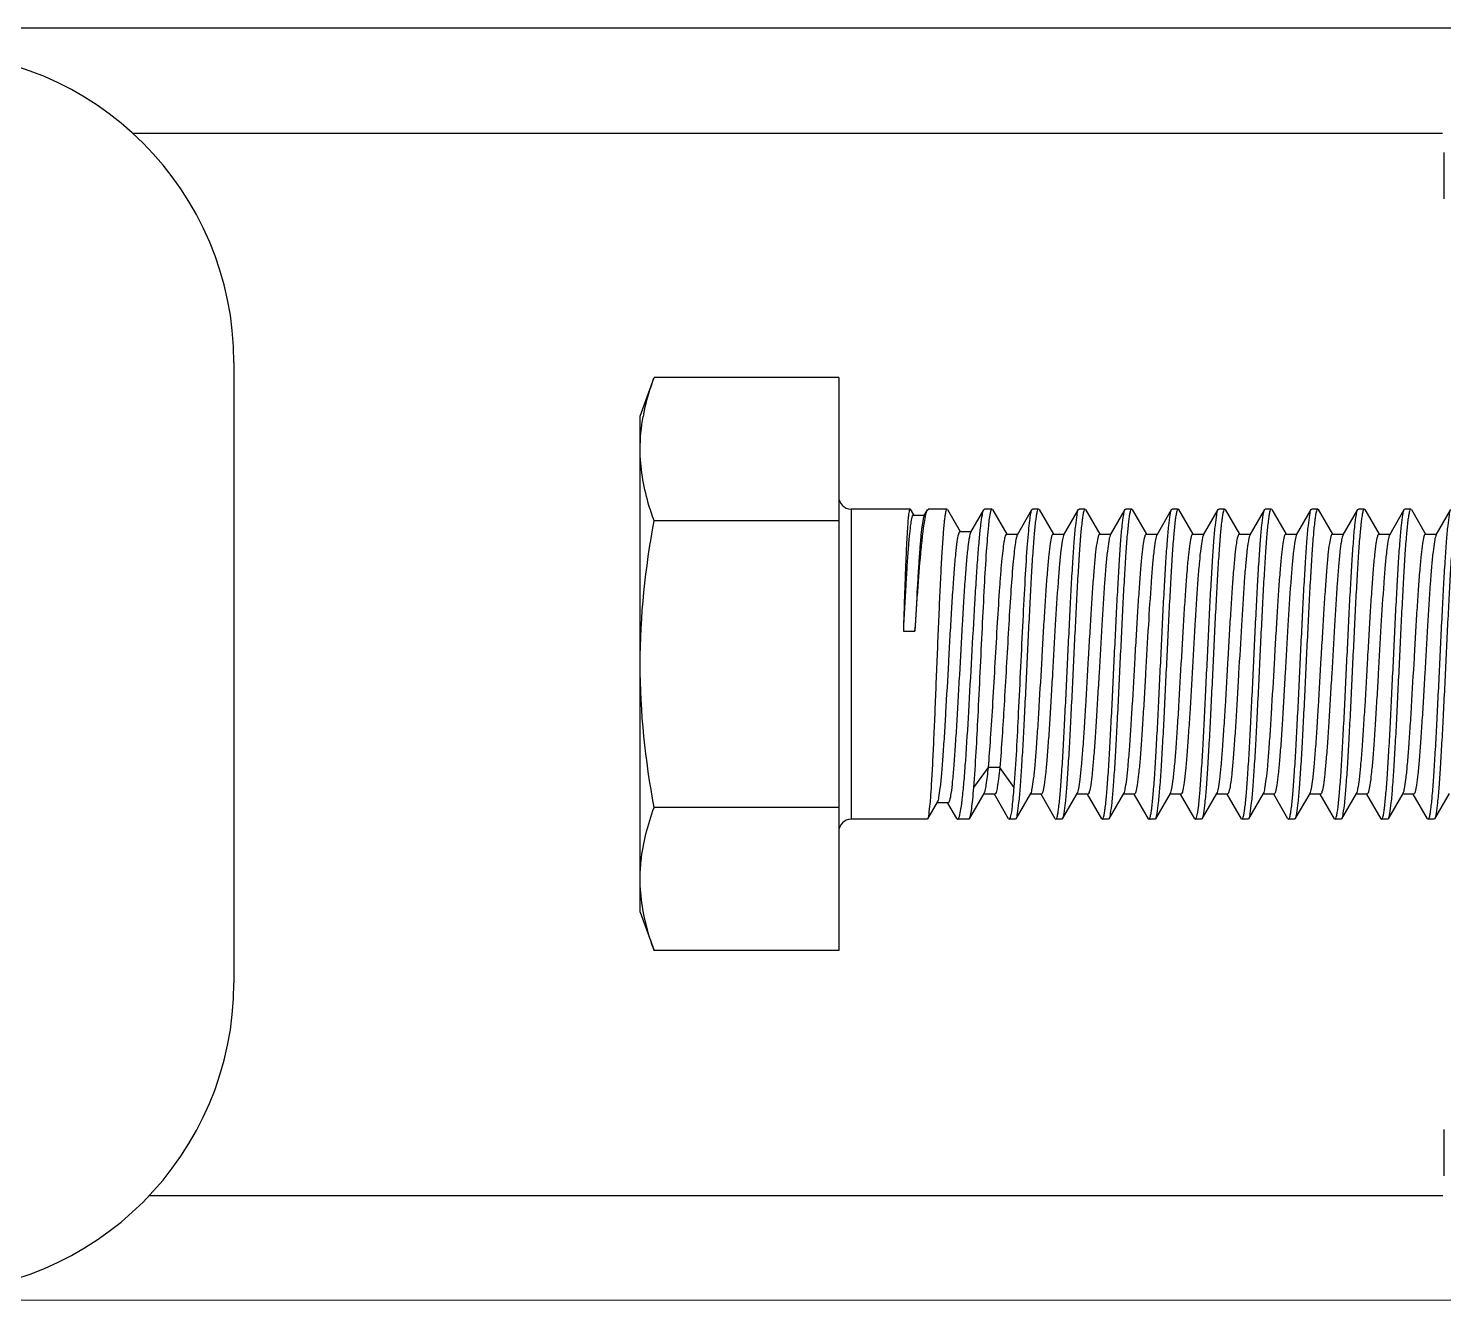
# Model space of a CAD drawing. Extents: x 27938 to 1042331, y -235042 to 1535213.
# Drawn here: x 730340.1 to 730713.2, y 744833.4 to 745168.9 of the extents above; entities that cross this region are included whole.
import ezdxf

# ---------------------------------------------------------------- set-up
doc = ezdxf.new("R2010")
doc.units = 0
doc.header["$LTSCALE"] = 1000
doc.header["$MEASUREMENT"] = 0

msp = doc.modelspace()

# ---------------------------------------------------------------- linework, layer by layer
for p, q in [((731015.78, 745168.88), (730022.25, 745168.87)), ((730712.92, 745141.15), (730367.74, 745141.15)), ((730713.22, 745136.17), (730713.22, 745123.9)), ((730394.33, 745080.8), (730394.33, 744917.25)), ((730501.42, 745066.66), (730505.1, 745076.78)), ((730553.75, 745076.78), (730505.1, 745076.78)), ((730553.75, 745076.78), (730553.75, 744925.7)), ((730501.42, 744935.82), (730501.42, 745066.66)), ((730557.03, 745042.13), (730557.03, 744960.35)), ((730572.52, 745042.13), (730557.03, 745042.13)), ((730572.52, 745042.13), (730557.03, 745042.13)), ((730572.52, 745042.13), (730572.51, 745042.12)), ((730572.6, 745042.06), (730572.52, 745042.13)), ((730572.6, 745042.06), (730573.45, 745040.59)), ((730573.39, 745040.55), (730576.37, 745040.55)), ((730576.29, 745040.41), (730577.14, 745041.88)), ((730577.14, 745041.88), (730577.42, 745042.13)), ((730582.26, 745042.13), (730577.42, 745042.13)), ((730582.26, 745042.13), (730577.42, 745042.13)), ((730582.26, 745042.13), (730582.24, 745042.12)), ((730582.39, 745042.01), (730582.26, 745042.13)), ((730582.39, 745042.01), (730585.78, 745036.18)), ((730588.56, 745036.02), (730592.01, 745041.95)), ((730592.01, 745041.95), (730592.21, 745042.13)), ((730594.13, 745042.13), (730592.21, 745042.13)), ((730594.13, 745042.13), (730592.21, 745042.13)), ((730594.29, 745041.99), (730594.13, 745042.13)), ((730594.29, 745041.99), (730598.07, 745035.5)), ((730600.85, 745035.34), (730604.7, 745041.99)), ((730604.7, 745041.99), (730604.86, 745042.13)), ((730606.4, 745042.13), (730604.86, 745042.13)), ((730606.4, 745042.13), (730604.86, 745042.13)), ((730606.4, 745042.13), (730606.38, 745042.12)), ((730606.56, 745041.99), (730606.4, 745042.13)), ((730606.56, 745041.99), (730610.33, 745035.5)), ((730613.11, 745035.34), (730616.97, 745041.99)), ((730616.97, 745041.99), (730617.13, 745042.13)), ((730618.67, 745042.13), (730617.13, 745042.13)), ((730618.67, 745042.13), (730617.13, 745042.13)), ((730618.67, 745042.13), (730618.64, 745042.12)), ((730618.83, 745041.99), (730618.67, 745042.13)), ((730618.83, 745041.99), (730622.6, 745035.5)), ((730625.38, 745035.34), (730629.23, 745041.99)), ((730629.23, 745041.99), (730629.4, 745042.13)), ((730630.93, 745042.13), (730629.4, 745042.13)), ((730630.93, 745042.13), (730629.4, 745042.13)), ((730630.93, 745042.13), (730630.91, 745042.12)), ((730631.09, 745041.99), (730630.93, 745042.13)), ((730631.09, 745041.99), (730634.87, 745035.5)), ((730637.65, 745035.34), (730641.5, 745041.99)), ((730641.5, 745041.99), (730641.66, 745042.13)), ((730643.2, 745042.13), (730641.66, 745042.13)), ((730643.2, 745042.13), (730641.66, 745042.13)), ((730643.2, 745042.13), (730643.18, 745042.12)), ((730643.36, 745041.99), (730643.2, 745042.13)), ((730643.36, 745041.99), (730647.13, 745035.5)), ((730649.91, 745035.34), (730653.77, 745041.99)), ((730653.77, 745041.99), (730653.93, 745042.13)), ((730655.46, 745042.13), (730653.93, 745042.13)), ((730655.46, 745042.13), (730653.93, 745042.13)), ((730655.46, 745042.13), (730655.44, 745042.12)), ((730655.63, 745041.99), (730655.46, 745042.13)), ((730655.63, 745041.99), (730659.4, 745035.5)), ((730662.18, 745035.34), (730666.03, 745041.99)), ((730666.03, 745041.99), (730666.19, 745042.13)), ((730667.73, 745042.13), (730666.19, 745042.13)), ((730667.73, 745042.13), (730666.19, 745042.13)), ((730667.73, 745042.13), (730667.71, 745042.12)), ((730667.89, 745041.99), (730667.73, 745042.13)), ((730667.89, 745041.99), (730671.67, 745035.5)), ((730674.44, 745035.34), (730678.3, 745041.99)), ((730678.3, 745041.99), (730678.46, 745042.13)), ((730680, 745042.13), (730678.46, 745042.13)), ((730680, 745042.13), (730678.46, 745042.13)), ((730680, 745042.13), (730679.97, 745042.12)), ((730680.16, 745041.99), (730680, 745042.13)), ((730680.16, 745041.99), (730683.93, 745035.5)), ((730686.71, 745035.34), (730690.57, 745041.99)), ((730690.57, 745041.99), (730690.73, 745042.13)), ((730692.26, 745042.13), (730690.73, 745042.13)), ((730692.26, 745042.13), (730690.73, 745042.13)), ((730692.26, 745042.13), (730692.24, 745042.12)), ((730692.42, 745041.99), (730692.26, 745042.13)), ((730692.42, 745041.99), (730696.2, 745035.5)), ((730698.98, 745035.34), (730702.83, 745041.99)), ((730702.83, 745041.99), (730702.99, 745042.13)), ((730704.53, 745042.13), (730702.99, 745042.13)), ((730704.53, 745042.13), (730702.99, 745042.13)), ((730704.53, 745042.13), (730704.51, 745042.12)), ((730704.69, 745041.99), (730704.53, 745042.13)), ((730704.69, 745041.99), (730708.46, 745035.5)), ((730711.24, 745035.34), (730715.1, 745041.99)), ((730553.75, 745039.01), (730505.1, 745039.01)), ((730585.69, 745036.18), (730588.66, 745036.18)), ((730597.97, 745035.5), (730600.94, 745035.5)), ((730610.24, 745035.5), (730613.21, 745035.5)), ((730613.11, 745035.34), (730613.04, 745035.18)), ((730622.5, 745035.5), (730625.48, 745035.5)), ((730625.38, 745035.34), (730625.3, 745035.17)), ((730634.77, 745035.5), (730637.74, 745035.5)), ((730637.65, 745035.34), (730637.56, 745035.16)), ((730647.04, 745035.5), (730650.01, 745035.5)), ((730659.3, 745035.5), (730662.27, 745035.5)), ((730662.18, 745035.34), (730662.09, 745035.14)), ((730671.57, 745035.5), (730674.54, 745035.5)), ((730674.44, 745035.34), (730674.35, 745035.14)), ((730683.84, 745035.5), (730686.81, 745035.5)), ((730686.71, 745035.34), (730686.61, 745035.13)), ((730696.1, 745035.5), (730699.07, 745035.5)), ((730698.98, 745035.34), (730698.88, 745035.12)), ((730708.37, 745035.5), (730711.34, 745035.5)), ((730711.24, 745035.34), (730711.14, 745035.11)), ((730570.79, 745009.94), (730573.86, 745009.94)), ((730593.11, 744973.97), (730589.27, 744968.69)), ((730596.18, 744973.97), (730593.11, 744973.97)), ((730600, 744968.69), (730596.18, 744973.97)), ((730592.03, 744967.12), (730588.17, 744960.48)), ((730594.9, 744966.95), (730591.93, 744966.95)), ((730598.55, 744960.49), (730594.81, 744966.95)), ((730604.3, 744967.14), (730600.43, 744960.49)), ((730607.17, 744966.97), (730604.2, 744966.97)), ((730610.84, 744960.49), (730607.08, 744966.97)), ((730616.56, 744967.14), (730612.69, 744960.49)), ((730619.44, 744966.97), (730616.47, 744966.97)), ((730623.1, 744960.49), (730619.34, 744966.97)), ((730628.83, 744967.14), (730624.96, 744960.49)), ((730631.7, 744966.97), (730628.73, 744966.97)), ((730635.37, 744960.49), (730631.61, 744966.97)), ((730641.1, 744967.14), (730637.23, 744960.49)), ((730643.97, 744966.97), (730641, 744966.97)), ((730647.63, 744960.49), (730643.87, 744966.97)), ((730644.08, 744967.02), (730643.97, 744966.97)), ((730653.36, 744967.14), (730649.49, 744960.49)), ((730656.24, 744966.97), (730653.27, 744966.97)), ((730659.9, 744960.49), (730656.14, 744966.97)), ((730665.63, 744967.14), (730661.76, 744960.49)), ((730668.5, 744966.97), (730665.53, 744966.97)), ((730672.17, 744960.49), (730668.41, 744966.97)), ((730677.89, 744967.14), (730674.02, 744960.49)), ((730680.77, 744966.97), (730677.8, 744966.97)), ((730684.43, 744960.49), (730680.67, 744966.97)), ((730690.16, 744967.14), (730686.29, 744960.49)), ((730693.04, 744966.97), (730690.07, 744966.97)), ((730696.7, 744960.49), (730692.94, 744966.97)), ((730702.43, 744967.14), (730698.56, 744960.49)), ((730705.3, 744966.97), (730702.33, 744966.97)), ((730708.97, 744960.49), (730705.21, 744966.97)), ((730714.69, 744967.14), (730710.82, 744960.49)), ((730553.75, 744963.47), (730505.1, 744963.47)), ((730579.72, 744964.82), (730577.17, 744960.44)), ((730582.6, 744964.66), (730579.63, 744964.66)), ((730584.9, 744960.55), (730582.54, 744964.62)), ((730577.07, 744960.35), (730557.03, 744960.35)), ((730577.07, 744960.35), (730557.03, 744960.35)), ((730577.17, 744960.44), (730577.07, 744960.35)), ((730584.9, 744960.55), (730585.13, 744960.35)), ((730588.01, 744960.35), (730585.13, 744960.35)), ((730588.01, 744960.35), (730585.13, 744960.35)), ((730588.17, 744960.48), (730588.01, 744960.35)), ((730598.55, 744960.49), (730598.72, 744960.35)), ((730600.27, 744960.35), (730598.72, 744960.35)), ((730600.27, 744960.35), (730598.72, 744960.35)), ((730600.43, 744960.49), (730600.27, 744960.35)), ((730610.84, 744960.49), (730611, 744960.35)), ((730612.53, 744960.35), (730611, 744960.35)), ((730612.53, 744960.35), (730611, 744960.35)), ((730611, 744960.35), (730611.02, 744960.35)), ((730612.69, 744960.49), (730612.53, 744960.35)), ((730623.1, 744960.49), (730623.26, 744960.35)), ((730624.8, 744960.35), (730623.26, 744960.35)), ((730624.8, 744960.35), (730623.26, 744960.35)), ((730623.26, 744960.35), (730623.29, 744960.35)), ((730624.96, 744960.49), (730624.8, 744960.35)), ((730635.37, 744960.49), (730635.53, 744960.35)), ((730637.07, 744960.35), (730635.53, 744960.35)), ((730637.07, 744960.35), (730635.53, 744960.35)), ((730635.53, 744960.35), (730635.55, 744960.35)), ((730637.12, 744960.37), (730637.07, 744960.35)), ((730637.17, 744960.41), (730637.12, 744960.37)), ((730637.23, 744960.49), (730637.17, 744960.41)), ((730647.63, 744960.49), (730647.8, 744960.35)), ((730647.8, 744960.35), (730647.85, 744960.37)), ((730649.33, 744960.35), (730647.8, 744960.35)), ((730647.85, 744960.37), (730647.9, 744960.41)), ((730649.33, 744960.35), (730647.9, 744960.35)), ((730649.49, 744960.49), (730649.33, 744960.35)), ((730659.9, 744960.49), (730660.06, 744960.35)), ((730661.6, 744960.35), (730660.06, 744960.35)), ((730661.6, 744960.35), (730660.06, 744960.35)), ((730660.06, 744960.35), (730660.08, 744960.35)), ((730661.76, 744960.49), (730661.6, 744960.35)), ((730672.17, 744960.49), (730672.33, 744960.35)), ((730673.86, 744960.35), (730672.33, 744960.35)), ((730673.86, 744960.35), (730672.33, 744960.35)), ((730672.33, 744960.35), (730672.35, 744960.35)), ((730674.02, 744960.49), (730673.86, 744960.35)), ((730684.43, 744960.49), (730684.59, 744960.35)), ((730686.13, 744960.35), (730684.59, 744960.35)), ((730686.13, 744960.35), (730684.59, 744960.35)), ((730684.59, 744960.35), (730684.62, 744960.35)), ((730686.29, 744960.49), (730686.13, 744960.35)), ((730696.7, 744960.49), (730696.86, 744960.35)), ((730698.4, 744960.35), (730696.86, 744960.35)), ((730698.4, 744960.35), (730696.86, 744960.35)), ((730696.86, 744960.35), (730696.88, 744960.35)), ((730698.56, 744960.49), (730698.4, 744960.35)), ((730708.97, 744960.49), (730709.13, 744960.35)), ((730710.66, 744960.35), (730709.13, 744960.35)), ((730710.66, 744960.35), (730709.13, 744960.35)), ((730709.13, 744960.35), (730709.15, 744960.35)), ((730710.82, 744960.49), (730710.66, 744960.35)), ((730501.42, 744935.82), (730505.1, 744925.7)), ((730553.75, 744925.7), (730505.1, 744925.7)), ((730713.22, 744878.57), (730713.22, 744866.31)), ((730712.96, 744861.05), (730371.96, 744861.05)), ((731015.27, 744833.61), (730022.25, 744833.41))]:
    msp.add_line(p, q)
for centre, radius, start, end in [((730312.56, 745080.8), 81.78, 0, 90), ((730554.21, 745056.87), 52.86, 168.6931, 169.4725), ((730557.03, 745045.4), 3.27, 180, 270), ((730557.03, 744957.08), 3.27, 90, 180), ((730312.56, 744917.25), 81.78, 270, 0)]:
    msp.add_arc(centre, radius, start, end)
for points, knots in [([(730502.37, 745067.24), (730502.86, 745069.66), (730503.73, 745072.86), (730504.82, 745075.99), (730505.1, 745076.78)], [0, 0, 0, 0, 0.746895, 1, 1, 1, 1]), ([(730505.1, 745039.01), (730504.54, 745040.55), (730502.51, 745046.65), (730501.42, 745053.11), (730501.42, 745057.89)], [0, 0, 0, 0, 0.255696, 1, 1, 1, 1]), ([(730572.51, 745042.12), (730572.44, 745042.11), (730572.36, 745041.84), (730572.26, 745041.41), (730572.16, 745040.64), (730572, 745039.1), (730571.82, 745036.5), (730571.61, 745032.67), (730571.4, 745027.94), (730571.19, 745022.46), (730570.99, 745016.37), (730570.86, 745012.13), (730570.79, 745009.94)], [0, 0, 0, 0, 0.006463, 0.021259, 0.044741, 0.076818, 0.165921, 0.286162, 0.434178, 0.605806, 0.79621, 1, 1, 1, 1]), ([(730573.39, 745040.55), (730573.31, 745040.55), (730573.16, 745040.33), (730572.94, 745039.62), (730572.65, 745037.98), (730572.36, 745035.31), (730572.04, 745031.65), (730571.73, 745027.15), (730571.29, 745019.82), (730570.99, 745014), (730570.79, 745009.94)], [0, 0, 0, 0, 0.007029, 0.021662, 0.076602, 0.165188, 0.285057, 0.432865, 0.604499, 1, 1, 1, 1]), ([(730573.86, 745009.94), (730574.12, 745013.89), (730574.62, 745021.12), (730575.3, 745029.65), (730575.88, 745035.24), (730576.26, 745038.27), (730576.65, 745040.39), (730576.93, 745041.52), (730577.14, 745041.88)], [0, 0, 0, 0, 0.369025, 0.676578, 0.797829, 0.893394, 0.961137, 1, 1, 1, 1]), ([(730576.29, 745040.41), (730576.11, 745040.1), (730575.91, 745039.08), (730575.61, 745037.14), (730575.33, 745034.28), (730575.03, 745030.63), (730574.74, 745026.24), (730574.33, 745019.27), (730574.05, 745013.76), (730573.86, 745009.94)], [0, 0, 0, 0, 0.03477, 0.099862, 0.194036, 0.315014, 0.459836, 0.624963, 1, 1, 1, 1]), ([(730582.24, 745042.12), (730582.15, 745042.1), (730582.02, 745041.76), (730581.87, 745041.19), (730581.72, 745040.19), (730581.48, 745038.22), (730581.2, 745034.89), (730580.89, 745030.03), (730580.57, 745024.11), (730580.26, 745017.35), (730579.95, 745010.01), (730579.63, 745002.34), (730579.32, 744994.64), (730579.02, 744987.17), (730578.71, 744980.22), (730578.42, 744974.03), (730578.11, 744968.86), (730577.86, 744964.83), (730577.51, 744962.2), (730577.39, 744960.81), (730577.17, 744960.44)], [0, 0, 0, 0, 0.003479, 0.011119, 0.023138, 0.039478, 0.084569, 0.144819, 0.218054, 0.30161, 0.392438, 0.487225, 0.582511, 0.674818, 0.760772, 0.837237, 0.901428, 0.951015, 0.984221, 1, 1, 1, 1]), ([(730585.56, 744961.04), (730585.76, 744961.68), (730586.06, 744963.41), (730586.46, 744966.58), (730586.85, 744970.86), (730587.42, 744978.35), (730588.08, 744989.21), (730588.84, 745003.04), (730589.49, 745014.74), (730590.02, 745023.53), (730590.41, 745029.19), (730590.8, 745033.95), (730591.15, 745037.68), (730591.54, 745040.22), (730591.78, 745041.56), (730592.01, 745041.95)], [0, 0, 0, 0, 0.024854, 0.064557, 0.117968, 0.183425, 0.34188, 0.519926, 0.695025, 0.774452, 0.845022, 0.904492, 0.95099, 0.983092, 1, 1, 1, 1]), ([(730593.79, 745041.49), (730593.46, 745040.27), (730593.12, 745036.75), (730592.56, 745030.18), (730592.05, 745021.19), (730591.51, 745010.56), (730590.97, 744999.14), (730590.28, 744985.1), (730589.76, 744974.96), (730589.27, 744968.69)], [0, 0, 0, 0, 0.051689, 0.144713, 0.271544, 0.421712, 0.582779, 0.741399, 1, 1, 1, 1]), ([(730594.13, 745042.13), (730594.05, 745042.13), (730593.89, 745041.86), (730593.83, 745041.65), (730593.79, 745041.49)], [0, 0, 0, 0, 0.316243, 1, 1, 1, 1]), ([(730600, 744968.69), (730600.52, 744975.27), (730601.05, 744985.89), (730601.77, 745000.55), (730602.32, 745012.35), (730602.89, 745023.14), (730603.37, 745031.06), (730603.79, 745036.16), (730604.06, 745038.88), (730604.35, 745040.72), (730604.53, 745041.69), (730604.7, 745041.99)], [0, 0, 0, 0, 0.269192, 0.433946, 0.599559, 0.751167, 0.875181, 0.923254, 0.96054, 0.986252, 1, 1, 1, 1]), ([(730606.38, 745042.12), (730606.28, 745042.1), (730606.13, 745041.77), (730605.97, 745041.2), (730605.79, 745040.21), (730605.52, 745038.25), (730605.21, 745034.96), (730604.85, 745030.14), (730604.49, 745024.28), (730604.13, 745017.58), (730603.77, 745010.29), (730603.28, 745000.16), (730602.81, 744990.14), (730602.31, 744980.6), (730601.95, 744974.4), (730601.58, 744969.17), (730601.25, 744965.08), (730600.86, 744962.35), (730600.67, 744960.9), (730600.43, 744960.49)], [0, 0, 0, 0, 0.003606, 0.011247, 0.023194, 0.039404, 0.084092, 0.143784, 0.216355, 0.299204, 0.389343, 0.483517, 0.670349, 0.756272, 0.83299, 0.897744, 0.948219, 0.982646, 1, 1, 1, 1]), ([(730611.02, 744960.35), (730611.11, 744960.38), (730611.27, 744960.71), (730611.43, 744961.28), (730611.6, 744962.26), (730611.87, 744964.22), (730612.18, 744967.51), (730612.54, 744972.33), (730612.9, 744978.2), (730613.27, 744984.9), (730613.63, 744992.19), (730614.12, 745002.31), (730614.59, 745012.33), (730615.09, 745021.86), (730615.45, 745028.07), (730615.82, 745033.3), (730616.14, 745037.39), (730616.53, 745040.13), (730616.73, 745041.58), (730616.97, 745041.99)], [0, 0, 0, 0, 0.00361, 0.011255, 0.023205, 0.039416, 0.084097, 0.143781, 0.216343, 0.299178, 0.3893, 0.483456, 0.670274, 0.756195, 0.832914, 0.897676, 0.948169, 0.98262, 1, 1, 1, 1]), ([(730618.64, 745042.12), (730618.55, 745042.1), (730618.4, 745041.77), (730618.24, 745041.2), (730618.06, 745040.21), (730617.79, 745038.25), (730617.48, 745034.96), (730617.12, 745030.15), (730616.76, 745024.28), (730616.4, 745017.58), (730616.03, 745010.29), (730615.55, 745000.16), (730615.07, 744990.14), (730614.57, 744980.61), (730614.21, 744974.4), (730613.85, 744969.17), (730613.52, 744965.08), (730613.13, 744962.35), (730612.93, 744960.9), (730612.69, 744960.49)], [0, 0, 0, 0, 0.003604, 0.011244, 0.023189, 0.039398, 0.084081, 0.143773, 0.216344, 0.29919, 0.389328, 0.483502, 0.67034, 0.756263, 0.832984, 0.89774, 0.948217, 0.982646, 1, 1, 1, 1]), ([(730623.29, 744960.35), (730623.38, 744960.38), (730623.53, 744960.71), (730623.69, 744961.28), (730623.87, 744962.26), (730624.14, 744964.22), (730624.45, 744967.51), (730624.81, 744972.33), (730625.17, 744978.2), (730625.53, 744984.9), (730625.9, 744992.19), (730626.38, 745002.32), (730626.86, 745012.33), (730627.36, 745021.86), (730627.71, 745028.07), (730628.08, 745033.3), (730628.41, 745037.39), (730628.8, 745040.13), (730629, 745041.58), (730629.23, 745041.99)], [0, 0, 0, 0, 0.003611, 0.011257, 0.023206, 0.039418, 0.084102, 0.143788, 0.216352, 0.299187, 0.389308, 0.483466, 0.670283, 0.7562, 0.832918, 0.897681, 0.948172, 0.982621, 1, 1, 1, 1]), ([(730630.91, 745042.12), (730630.81, 745042.1), (730630.66, 745041.77), (730630.5, 745041.2), (730630.32, 745040.21), (730630.06, 745038.25), (730629.74, 745034.96), (730629.39, 745030.15), (730629.03, 745024.28), (730628.66, 745017.58), (730628.3, 745010.29), (730627.81, 745000.16), (730627.34, 744990.14), (730626.84, 744980.61), (730626.48, 744974.4), (730626.11, 744969.17), (730625.79, 744965.08), (730625.4, 744962.35), (730625.2, 744960.9), (730624.96, 744960.49)], [0, 0, 0, 0, 0.003606, 0.011247, 0.023192, 0.039401, 0.084085, 0.143776, 0.216348, 0.299195, 0.38933, 0.483503, 0.670342, 0.756264, 0.832982, 0.897739, 0.948217, 0.982647, 1, 1, 1, 1]), ([(730635.55, 744960.35), (730635.65, 744960.38), (730635.8, 744960.71), (730635.96, 744961.28), (730636.14, 744962.26), (730636.4, 744964.22), (730636.72, 744967.51), (730637.07, 744972.33), (730637.43, 744978.2), (730637.8, 744984.9), (730638.16, 744992.19), (730638.65, 745002.32), (730639.12, 745012.33), (730639.62, 745021.86), (730639.98, 745028.07), (730640.35, 745033.3), (730640.67, 745037.39), (730641.06, 745040.13), (730641.26, 745041.58), (730641.5, 745041.99)], [0, 0, 0, 0, 0.00361, 0.011255, 0.023204, 0.039415, 0.0841, 0.143787, 0.21635, 0.299184, 0.389308, 0.483468, 0.670284, 0.7562, 0.83292, 0.897683, 0.948173, 0.982621, 1, 1, 1, 1]), ([(730643.18, 745042.12), (730643.08, 745042.1), (730642.93, 745041.77), (730642.77, 745041.2), (730642.59, 745040.22), (730642.32, 745038.26), (730642.01, 745034.97), (730641.65, 745030.15), (730641.29, 745024.28), (730640.93, 745017.58), (730640.57, 745010.29), (730640.08, 745000.16), (730639.61, 744990.14), (730639.11, 744980.61), (730638.75, 744974.4), (730638.38, 744969.18), (730638.05, 744965.08), (730637.66, 744962.35), (730637.46, 744960.9), (730637.23, 744960.49)], [0, 0, 0, 0, 0.003598, 0.011231, 0.023168, 0.039371, 0.084041, 0.143721, 0.216288, 0.299135, 0.389272, 0.483446, 0.670301, 0.756235, 0.832961, 0.897725, 0.94821, 0.982644, 1, 1, 1, 1]), ([(730647.9, 744960.41), (730648, 744960.52), (730648.13, 744960.91), (730648.41, 744962.12), (730648.7, 744964.51), (730649.05, 744968.29), (730649.4, 744973.25), (730649.76, 744979.18), (730650.11, 744985.89), (730650.47, 744993.14), (730650.95, 745003.13), (730651.42, 745012.98), (730651.91, 745022.34), (730652.27, 745028.4), (730652.63, 745033.5), (730652.95, 745037.5), (730653.33, 745040.17), (730653.53, 745041.58), (730653.77, 745041.99)], [0, 0, 0, 0, 0.005244, 0.014609, 0.045815, 0.092875, 0.154195, 0.22765, 0.310678, 0.400368, 0.493572, 0.677434, 0.761652, 0.836715, 0.899999, 0.949307, 0.982964, 1, 1, 1, 1]), ([(730655.44, 745042.12), (730655.35, 745042.1), (730655.19, 745041.77), (730655.04, 745041.2), (730654.86, 745040.21), (730654.59, 745038.25), (730654.28, 745034.96), (730653.92, 745030.14), (730653.56, 745024.28), (730653.2, 745017.58), (730652.83, 745010.28), (730652.35, 745000.15), (730651.87, 744990.14), (730651.37, 744980.6), (730651.01, 744974.4), (730650.64, 744969.17), (730650.32, 744965.08), (730649.93, 744962.35), (730649.73, 744960.9), (730649.49, 744960.49)], [0, 0, 0, 0, 0.003608, 0.011251, 0.0232, 0.039412, 0.0841, 0.143792, 0.216367, 0.299219, 0.389359, 0.483531, 0.670361, 0.756279, 0.832994, 0.897747, 0.94822, 0.982647, 1, 1, 1, 1]), ([(730660.08, 744960.35), (730660.18, 744960.38), (730660.33, 744960.71), (730660.49, 744961.28), (730660.67, 744962.26), (730660.94, 744964.22), (730661.25, 744967.51), (730661.61, 744972.33), (730661.97, 744978.2), (730662.33, 744984.9), (730662.69, 744992.19), (730663.18, 745002.31), (730663.65, 745012.33), (730664.15, 745021.86), (730664.51, 745028.07), (730664.88, 745033.3), (730665.21, 745037.39), (730665.6, 745040.13), (730665.8, 745041.58), (730666.03, 745041.99)], [0, 0, 0, 0, 0.00361, 0.011255, 0.023204, 0.039414, 0.084096, 0.14378, 0.216342, 0.299175, 0.389295, 0.483453, 0.670272, 0.756195, 0.832918, 0.89768, 0.94817, 0.98262, 1, 1, 1, 1]), ([(730667.71, 745042.12), (730667.61, 745042.1), (730667.46, 745041.77), (730667.3, 745041.2), (730667.12, 745040.21), (730666.86, 745038.25), (730666.54, 745034.96), (730666.19, 745030.15), (730665.83, 745024.28), (730665.46, 745017.58), (730665.1, 745010.29), (730664.61, 745000.16), (730664.14, 744990.14), (730663.64, 744980.61), (730663.28, 744974.4), (730662.91, 744969.17), (730662.59, 744965.08), (730662.2, 744962.35), (730662, 744960.9), (730661.76, 744960.49)], [0, 0, 0, 0, 0.003605, 0.011245, 0.02319, 0.039398, 0.084078, 0.143767, 0.216337, 0.299182, 0.389315, 0.483487, 0.670329, 0.756258, 0.83298, 0.897737, 0.948214, 0.982645, 1, 1, 1, 1]), ([(730672.35, 744960.35), (730672.45, 744960.38), (730672.6, 744960.71), (730672.76, 744961.28), (730672.94, 744962.26), (730673.2, 744964.22), (730673.52, 744967.51), (730673.87, 744972.33), (730674.23, 744978.2), (730674.6, 744984.9), (730674.96, 744992.19), (730675.45, 745002.32), (730675.92, 745012.33), (730676.42, 745021.87), (730676.78, 745028.07), (730677.15, 745033.3), (730677.47, 745037.39), (730677.86, 745040.13), (730678.06, 745041.58), (730678.3, 745041.99)], [0, 0, 0, 0, 0.003613, 0.011261, 0.023214, 0.039428, 0.084117, 0.143805, 0.21637, 0.299211, 0.389338, 0.483496, 0.670304, 0.756216, 0.832931, 0.89769, 0.948176, 0.982622, 1, 1, 1, 1]), ([(730679.97, 745042.12), (730679.88, 745042.1), (730679.73, 745041.77), (730679.57, 745041.2), (730679.39, 745040.21), (730679.12, 745038.25), (730678.81, 745034.96), (730678.45, 745030.14), (730678.09, 745024.28), (730677.73, 745017.58), (730677.36, 745010.29), (730676.88, 745000.16), (730676.4, 744990.14), (730675.9, 744980.6), (730675.55, 744974.4), (730675.18, 744969.17), (730674.85, 744965.08), (730674.46, 744962.35), (730674.26, 744960.9), (730674.02, 744960.49)], [0, 0, 0, 0, 0.003606, 0.011248, 0.023195, 0.039406, 0.084093, 0.143786, 0.216358, 0.299206, 0.389346, 0.483519, 0.670351, 0.756273, 0.832991, 0.897744, 0.948219, 0.982646, 1, 1, 1, 1]), ([(730684.62, 744960.35), (730684.71, 744960.38), (730684.86, 744960.71), (730685.02, 744961.28), (730685.2, 744962.26), (730685.47, 744964.22), (730685.78, 744967.51), (730686.14, 744972.33), (730686.5, 744978.2), (730686.86, 744984.9), (730687.23, 744992.19), (730687.71, 745002.31), (730688.19, 745012.33), (730688.69, 745021.86), (730689.05, 745028.07), (730689.41, 745033.3), (730689.74, 745037.39), (730690.13, 745040.13), (730690.33, 745041.58), (730690.57, 745041.99)], [0, 0, 0, 0, 0.00361, 0.011255, 0.023204, 0.039415, 0.084097, 0.14378, 0.216342, 0.299177, 0.389299, 0.483455, 0.670274, 0.756194, 0.832913, 0.897676, 0.948169, 0.98262, 1, 1, 1, 1]), ([(730692.24, 745042.12), (730692.15, 745042.1), (730691.99, 745041.77), (730691.83, 745041.2), (730691.66, 745040.21), (730691.39, 745038.25), (730691.08, 745034.96), (730690.72, 745030.15), (730690.36, 745024.28), (730689.99, 745017.58), (730689.63, 745010.29), (730689.14, 745000.16), (730688.67, 744990.14), (730688.17, 744980.61), (730687.81, 744974.4), (730687.44, 744969.17), (730687.12, 744965.08), (730686.73, 744962.35), (730686.53, 744960.9), (730686.29, 744960.49)], [0, 0, 0, 0, 0.003605, 0.011245, 0.02319, 0.039399, 0.084083, 0.143774, 0.216346, 0.299192, 0.389329, 0.483503, 0.670341, 0.756263, 0.832983, 0.89774, 0.948218, 0.982646, 1, 1, 1, 1]), ([(730696.88, 744960.35), (730696.98, 744960.38), (730697.13, 744960.71), (730697.29, 744961.28), (730697.47, 744962.26), (730697.74, 744964.22), (730698.05, 744967.51), (730698.41, 744972.33), (730698.77, 744978.2), (730699.13, 744984.9), (730699.49, 744992.19), (730699.98, 745002.32), (730700.45, 745012.33), (730700.95, 745021.86), (730701.31, 745028.07), (730701.68, 745033.3), (730702, 745037.39), (730702.39, 745040.13), (730702.59, 745041.58), (730702.83, 745041.99)], [0, 0, 0, 0, 0.003611, 0.011257, 0.023206, 0.039418, 0.084102, 0.143789, 0.216352, 0.299187, 0.389308, 0.483467, 0.670284, 0.756201, 0.832919, 0.897682, 0.948173, 0.982621, 1, 1, 1, 1]), ([(730704.51, 745042.12), (730704.41, 745042.1), (730704.26, 745041.77), (730704.1, 745041.2), (730703.92, 745040.21), (730703.66, 745038.25), (730703.34, 745034.96), (730702.98, 745030.15), (730702.62, 745024.28), (730702.26, 745017.58), (730701.9, 745010.29), (730701.41, 745000.16), (730700.94, 744990.14), (730700.44, 744980.61), (730700.08, 744974.4), (730699.71, 744969.17), (730699.39, 744965.08), (730699, 744962.35), (730698.8, 744960.9), (730698.56, 744960.49)], [0, 0, 0, 0, 0.003606, 0.011247, 0.023193, 0.039402, 0.084085, 0.143776, 0.216348, 0.299195, 0.389329, 0.483501, 0.670341, 0.756263, 0.832981, 0.897738, 0.948217, 0.982646, 1, 1, 1, 1]), ([(730709.15, 744960.35), (730709.25, 744960.38), (730709.4, 744960.71), (730709.56, 744961.28), (730709.74, 744962.26), (730710, 744964.22), (730710.31, 744967.51), (730710.67, 744972.33), (730711.03, 744978.2), (730711.4, 744984.9), (730711.76, 744992.19), (730712.25, 745002.32), (730712.72, 745012.33), (730713.22, 745021.86), (730713.58, 745028.07), (730713.95, 745033.3), (730714.27, 745037.39), (730714.66, 745040.13), (730714.86, 745041.58), (730715.1, 745041.99)], [0, 0, 0, 0, 0.003609, 0.011254, 0.023203, 0.039414, 0.084098, 0.143785, 0.216348, 0.299182, 0.389306, 0.483467, 0.670283, 0.7562, 0.83292, 0.897683, 0.948173, 0.982621, 1, 1, 1, 1]), ([(730716.77, 745042.12), (730716.68, 745042.1), (730716.53, 745041.77), (730716.37, 745041.2), (730716.19, 745040.21), (730715.92, 745038.25), (730715.61, 745034.96), (730715.25, 745030.15), (730714.89, 745024.28), (730714.53, 745017.58), (730714.16, 745010.29), (730713.68, 745000.16), (730713.2, 744990.14), (730712.7, 744980.61), (730712.34, 744974.4), (730711.98, 744969.17), (730711.65, 744965.08), (730711.26, 744962.35), (730711.06, 744960.9), (730710.82, 744960.49)], [0, 0, 0, 0, 0.003605, 0.011246, 0.023191, 0.0394, 0.084081, 0.143769, 0.21634, 0.299187, 0.389322, 0.483492, 0.670333, 0.756258, 0.832977, 0.897734, 0.948214, 0.982646, 1, 1, 1, 1]), ([(730585.69, 745036.18), (730585.6, 745036.18), (730585.42, 745035.92), (730585.17, 745035.08), (730584.84, 745033.15), (730584.5, 745030.04), (730584.13, 745025.82), (730583.77, 745020.68), (730583.4, 745014.81), (730583.03, 745008.42), (730582.55, 744999.56), (730582.07, 744990.8), (730581.57, 744982.47), (730581.21, 744977.06), (730580.85, 744972.49), (730580.52, 744968.9), (730580.15, 744966.48), (730579.94, 744965.19), (730579.72, 744964.82)], [0, 0, 0, 0, 0.003512, 0.010895, 0.03862, 0.083116, 0.142813, 0.21551, 0.298517, 0.388779, 0.482991, 0.669589, 0.75528, 0.831778, 0.896415, 0.946979, 0.981812, 1, 1, 1, 1]), ([(730588.56, 745036.02), (730588.34, 745035.62), (730588.11, 745034.29), (730587.73, 745031.77), (730587.39, 745028.07), (730587.02, 745023.38), (730586.65, 745017.85), (730586.15, 745009.43), (730585.67, 745000.63), (730585.19, 744991.78), (730584.82, 744985.47), (730584.46, 744979.7), (730584.1, 744974.68), (730583.75, 744970.58), (730583.42, 744967.57), (730583.1, 744965.71), (730582.86, 744964.91), (730582.68, 744964.66), (730582.6, 744964.66)], [0, 0, 0, 0, 0.018969, 0.055155, 0.107429, 0.173883, 0.252061, 0.339075, 0.526651, 0.6204, 0.709614, 0.791122, 0.862062, 0.919981, 0.962927, 0.989567, 0.996641, 1, 1, 1, 1]), ([(730597.97, 745035.5), (730597.8, 745035.5), (730597.55, 745034.75), (730597.31, 745033.67), (730597.01, 745031.56), (730596.73, 745028.86), (730596.43, 745025.43), (730596.01, 745019.81), (730595.51, 745011.83), (730594.93, 745001.69), (730594.35, 744991.51), (730593.78, 744982.26), (730593.35, 744976.52), (730593.11, 744973.97)], [0, 0, 0, 0, 0.008312, 0.028859, 0.061939, 0.106893, 0.162683, 0.227987, 0.380684, 0.550376, 0.720797, 0.875605, 1, 1, 1, 1]), ([(730600.85, 745035.34), (730600.69, 745035.07), (730600.49, 745034.21), (730600.21, 745032.61), (730599.94, 745030.29), (730599.52, 745025.97), (730599.04, 745019.32), (730598.49, 745010.3), (730597.93, 745000.47), (730597.22, 744988.26), (730596.69, 744979.43), (730596.18, 744973.97)], [0, 0, 0, 0, 0.015086, 0.041871, 0.07998, 0.128634, 0.253127, 0.404426, 0.569162, 0.732754, 1, 1, 1, 1]), ([(730610.24, 745035.5), (730610.16, 745035.5), (730609.98, 745035.26), (730609.74, 745034.47), (730609.41, 745032.66), (730609.08, 745029.74), (730608.72, 745025.75), (730608.36, 745020.9), (730607.99, 745015.33), (730607.63, 745009.26), (730607.14, 745000.79), (730606.67, 744992.39), (730606.17, 744984.37), (730605.81, 744979.12), (730605.45, 744974.68), (730605.11, 744971.17), (730604.74, 744968.78), (730604.52, 744967.51), (730604.3, 744967.14)], [0, 0, 0, 0, 0.003515, 0.010772, 0.037949, 0.081609, 0.140308, 0.211978, 0.294061, 0.383612, 0.477415, 0.664253, 0.750571, 0.827952, 0.893624, 0.945254, 0.981055, 1, 1, 1, 1]), ([(730613.04, 745035.18), (730612.84, 745034.71), (730612.6, 745033.33), (730612.24, 745030.75), (730611.9, 745027.12), (730611.39, 745020.62), (730610.8, 745011.1), (730610.23, 745001), (730609.75, 744992.65), (730609.39, 744986.68), (730609.03, 744981.23), (730608.67, 744976.48), (730608.32, 744972.59), (730607.99, 744969.74), (730607.67, 744967.98), (730607.43, 744967.21), (730607.25, 744966.97), (730607.17, 744966.97)], [0, 0, 0, 0, 0.022133, 0.060618, 0.114292, 0.181331, 0.345799, 0.531244, 0.623802, 0.711913, 0.792495, 0.862731, 0.920179, 0.962872, 0.989439, 0.99654, 1, 1, 1, 1]), ([(730622.5, 745035.5), (730622.42, 745035.5), (730622.25, 745035.26), (730622, 745034.47), (730621.68, 745032.66), (730621.34, 745029.74), (730620.98, 745025.75), (730620.62, 745020.9), (730620.26, 745015.33), (730619.9, 745009.26), (730619.41, 745000.79), (730618.94, 744992.39), (730618.44, 744984.37), (730618.08, 744979.12), (730617.71, 744974.68), (730617.38, 744971.17), (730617.01, 744968.78), (730616.78, 744967.51), (730616.56, 744967.14)], [0, 0, 0, 0, 0.003515, 0.010772, 0.037949, 0.081609, 0.140308, 0.211978, 0.294061, 0.383612, 0.477415, 0.664253, 0.750571, 0.827952, 0.893624, 0.945254, 0.981055, 1, 1, 1, 1]), ([(730625.3, 745035.17), (730625.11, 745034.7), (730624.86, 745033.31), (730624.5, 745030.73), (730624.16, 745027.09), (730623.65, 745020.59), (730623.06, 745011.07), (730622.49, 745000.97), (730622.01, 744992.62), (730621.65, 744986.66), (730621.29, 744981.21), (730620.94, 744976.47), (730620.59, 744972.59), (730620.26, 744969.74), (730619.93, 744967.98), (730619.69, 744967.21), (730619.52, 744966.97), (730619.44, 744966.97)], [0, 0, 0, 0, 0.022272, 0.060873, 0.114636, 0.181733, 0.346234, 0.531618, 0.624122, 0.712171, 0.792687, 0.862862, 0.920257, 0.962907, 0.989448, 0.996542, 1, 1, 1, 1]), ([(730634.77, 745035.5), (730634.69, 745035.5), (730634.51, 745035.26), (730634.27, 745034.47), (730633.94, 745032.66), (730633.61, 745029.74), (730633.25, 745025.75), (730632.89, 745020.9), (730632.53, 745015.33), (730632.16, 745009.26), (730631.68, 745000.79), (730631.2, 744992.39), (730630.71, 744984.37), (730630.35, 744979.12), (730629.98, 744974.68), (730629.65, 744971.17), (730629.27, 744968.78), (730629.05, 744967.51), (730628.83, 744967.14)], [0, 0, 0, 0, 0.003515, 0.010772, 0.037949, 0.081609, 0.140308, 0.211978, 0.294061, 0.383612, 0.477416, 0.664253, 0.750571, 0.827952, 0.893624, 0.945254, 0.981055, 1, 1, 1, 1]), ([(730637.56, 745035.16), (730637.37, 745034.69), (730637.12, 745033.3), (730636.77, 745030.7), (730636.43, 745027.06), (730635.92, 745020.55), (730635.33, 745011.04), (730634.76, 745000.94), (730634.28, 744992.6), (730633.92, 744986.64), (730633.56, 744981.2), (730633.21, 744976.46), (730632.85, 744972.58), (730632.52, 744969.73), (730632.2, 744967.97), (730631.96, 744967.21), (730631.78, 744966.97), (730631.7, 744966.97)], [0, 0, 0, 0, 0.022411, 0.061128, 0.114979, 0.182135, 0.346668, 0.531991, 0.624441, 0.712428, 0.79288, 0.862992, 0.920333, 0.962942, 0.989457, 0.996545, 1, 1, 1, 1]), ([(730647.04, 745035.5), (730646.96, 745035.5), (730646.78, 745035.26), (730646.54, 745034.47), (730646.21, 745032.66), (730645.88, 745029.74), (730645.52, 745025.75), (730645.16, 745020.9), (730644.79, 745015.33), (730644.43, 745009.26), (730643.94, 745000.79), (730643.47, 744992.39), (730642.97, 744984.37), (730642.61, 744979.12), (730642.25, 744974.68), (730641.91, 744971.17), (730641.54, 744968.78), (730641.31, 744967.51), (730641.1, 744967.14)], [0, 0, 0, 0, 0.003515, 0.010771, 0.037948, 0.081607, 0.140304, 0.211972, 0.294053, 0.383603, 0.477405, 0.664241, 0.750559, 0.82794, 0.893613, 0.945246, 0.981049, 1, 1, 1, 1]), ([(730649.91, 745035.34), (730649.7, 745034.97), (730649.47, 745033.74), (730649.11, 745031.42), (730648.78, 745028.02), (730648.42, 745023.7), (730648.07, 745018.6), (730647.58, 745010.78), (730647, 745000.52), (730646.41, 744990.3), (730645.92, 744982.61), (730645.57, 744977.67), (730645.21, 744973.58), (730644.9, 744970.39), (730644.51, 744968.38), (730644.32, 744967.26), (730644.08, 744967.02)], [0, 0, 0, 0, 0.018521, 0.053335, 0.103489, 0.167313, 0.24262, 0.326812, 0.509979, 0.691635, 0.773988, 0.846813, 0.907599, 0.95427, 0.985299, 1, 1, 1, 1]), ([(730659.3, 745035.5), (730659.22, 745035.5), (730659.04, 745035.26), (730658.8, 745034.47), (730658.48, 745032.66), (730658.14, 745029.74), (730657.78, 745025.75), (730657.42, 745020.9), (730657.06, 745015.33), (730656.7, 745009.26), (730656.21, 745000.79), (730655.74, 744992.39), (730655.24, 744984.37), (730654.88, 744979.12), (730654.51, 744974.68), (730654.18, 744971.17), (730653.81, 744968.78), (730653.58, 744967.51), (730653.36, 744967.14)], [0, 0, 0, 0, 0.003516, 0.010771, 0.037949, 0.081609, 0.140308, 0.211978, 0.294061, 0.383613, 0.477416, 0.664254, 0.750571, 0.827952, 0.893624, 0.945254, 0.981055, 1, 1, 1, 1]), ([(730662.09, 745035.14), (730661.9, 745034.66), (730661.65, 745033.26), (730661.3, 745030.65), (730660.95, 745027), (730660.44, 745020.49), (730659.86, 745010.97), (730659.29, 745000.88), (730658.81, 744992.55), (730658.45, 744986.6), (730658.09, 744981.17), (730657.74, 744976.44), (730657.38, 744972.57), (730657.05, 744969.73), (730656.73, 744967.97), (730656.49, 744967.21), (730656.32, 744966.97), (730656.24, 744966.97)], [0, 0, 0, 0, 0.022688, 0.061638, 0.115664, 0.182937, 0.347534, 0.532736, 0.625078, 0.712941, 0.793264, 0.863253, 0.920487, 0.963013, 0.989475, 0.996549, 1, 1, 1, 1]), ([(730671.57, 745035.5), (730671.49, 745035.5), (730671.31, 745035.26), (730671.07, 745034.47), (730670.74, 745032.66), (730670.41, 745029.74), (730670.05, 745025.75), (730669.69, 745020.9), (730669.33, 745015.33), (730668.96, 745009.26), (730668.48, 745000.79), (730668, 744992.39), (730667.5, 744984.37), (730667.14, 744979.12), (730666.78, 744974.68), (730666.45, 744971.17), (730666.07, 744968.78), (730665.85, 744967.51), (730665.63, 744967.14)], [0, 0, 0, 0, 0.003516, 0.010771, 0.037949, 0.081609, 0.140308, 0.211978, 0.294061, 0.383613, 0.477416, 0.664254, 0.750571, 0.827952, 0.893624, 0.945254, 0.981055, 1, 1, 1, 1]), ([(730674.35, 745035.14), (730674.16, 745034.65), (730673.91, 745033.24), (730673.56, 745030.62), (730673.22, 745026.97), (730672.71, 745020.45), (730672.12, 745010.94), (730671.55, 745000.85), (730671.07, 744992.52), (730670.71, 744986.58), (730670.36, 744981.15), (730670, 744976.43), (730669.65, 744972.56), (730669.32, 744969.72), (730669, 744967.97), (730668.76, 744967.2), (730668.58, 744966.97), (730668.5, 744966.97)], [0, 0, 0, 0, 0.022827, 0.061892, 0.116006, 0.183337, 0.347966, 0.533107, 0.625396, 0.713197, 0.793455, 0.863383, 0.920563, 0.963048, 0.989484, 0.996552, 1, 1, 1, 1]), ([(730683.84, 745035.5), (730683.76, 745035.5), (730683.58, 745035.26), (730683.33, 745034.47), (730683.01, 745032.66), (730682.67, 745029.74), (730682.31, 745025.75), (730681.96, 745020.9), (730681.59, 745015.33), (730681.23, 745009.26), (730680.74, 745000.79), (730680.27, 744992.39), (730679.77, 744984.37), (730679.41, 744979.12), (730679.05, 744974.68), (730678.71, 744971.17), (730678.34, 744968.78), (730678.11, 744967.51), (730677.89, 744967.14)], [0, 0, 0, 0, 0.003516, 0.010771, 0.037949, 0.081609, 0.140308, 0.211978, 0.294061, 0.383613, 0.477416, 0.664254, 0.750571, 0.827952, 0.893624, 0.945254, 0.981055, 1, 1, 1, 1]), ([(730686.61, 745035.13), (730686.42, 745034.64), (730686.18, 745033.23), (730685.82, 745030.6), (730685.48, 745026.94), (730684.97, 745020.42), (730684.38, 745010.9), (730683.81, 745000.82), (730683.34, 744992.5), (730682.98, 744986.56), (730682.62, 744981.14), (730682.27, 744976.42), (730681.91, 744972.56), (730681.58, 744969.72), (730681.26, 744967.97), (730681.02, 744967.2), (730680.85, 744966.97), (730680.77, 744966.97)], [0, 0, 0, 0, 0.022966, 0.062146, 0.116347, 0.183737, 0.348398, 0.533478, 0.625714, 0.713453, 0.793647, 0.863513, 0.92064, 0.963083, 0.989493, 0.996554, 1, 1, 1, 1]), ([(730696.1, 745035.5), (730696.02, 745035.5), (730695.84, 745035.26), (730695.6, 745034.47), (730695.27, 745032.66), (730694.94, 745029.74), (730694.58, 745025.75), (730694.22, 745020.9), (730693.86, 745015.33), (730693.49, 745009.26), (730693.01, 745000.79), (730692.54, 744992.39), (730692.04, 744984.37), (730691.68, 744979.12), (730691.31, 744974.68), (730690.98, 744971.17), (730690.61, 744968.78), (730690.38, 744967.51), (730690.16, 744967.14)], [0, 0, 0, 0, 0.003516, 0.010771, 0.037949, 0.081609, 0.140308, 0.211978, 0.294061, 0.383613, 0.477416, 0.664254, 0.750571, 0.827952, 0.893624, 0.945254, 0.981055, 1, 1, 1, 1]), ([(730698.88, 745035.12), (730698.69, 745034.63), (730698.44, 745033.21), (730698.09, 745030.57), (730697.75, 745026.91), (730697.24, 745020.38), (730696.65, 745010.87), (730696.08, 745000.79), (730695.6, 744992.47), (730695.24, 744986.54), (730694.89, 744981.12), (730694.53, 744976.41), (730694.18, 744972.55), (730693.85, 744969.72), (730693.53, 744967.97), (730693.29, 744967.2), (730693.11, 744966.97), (730693.04, 744966.97)], [0, 0, 0, 0, 0.023104, 0.0624, 0.116688, 0.184136, 0.348829, 0.533848, 0.62603, 0.713708, 0.793837, 0.863642, 0.920716, 0.963118, 0.989503, 0.996556, 1, 1, 1, 1]), ([(730708.37, 745035.5), (730708.29, 745035.5), (730708.11, 745035.26), (730707.87, 745034.47), (730707.54, 745032.66), (730707.21, 745029.74), (730706.85, 745025.75), (730706.49, 745020.9), (730706.12, 745015.33), (730705.76, 745009.26), (730705.28, 745000.79), (730704.8, 744992.39), (730704.3, 744984.37), (730703.94, 744979.12), (730703.58, 744974.68), (730703.24, 744971.17), (730702.87, 744968.78), (730702.65, 744967.51), (730702.43, 744967.14)], [0, 0, 0, 0, 0.003516, 0.010771, 0.037949, 0.081609, 0.140308, 0.211978, 0.294061, 0.383613, 0.477416, 0.664254, 0.750571, 0.827952, 0.893624, 0.945254, 0.981055, 1, 1, 1, 1]), ([(730711.14, 745035.11), (730710.95, 745034.61), (730710.7, 745033.19), (730710.35, 745030.55), (730710.01, 745026.88), (730709.5, 745020.35), (730708.91, 745010.84), (730708.34, 745000.76), (730707.87, 744992.45), (730707.51, 744986.52), (730707.15, 744981.11), (730706.8, 744976.4), (730706.44, 744972.54), (730706.12, 744969.71), (730705.8, 744967.97), (730705.56, 744967.2), (730705.38, 744966.97), (730705.3, 744966.97)], [0, 0, 0, 0, 0.023243, 0.062653, 0.117029, 0.184534, 0.349259, 0.534218, 0.626347, 0.713963, 0.794028, 0.863772, 0.920792, 0.963153, 0.989511, 0.996558, 1, 1, 1, 1]), ([(730593.11, 744973.97), (730592.96, 744972.42), (730592.77, 744970.38), (730592.36, 744968.11), (730592.17, 744967.36), (730592.03, 744967.12)], [0, 0, 0, 0, 0.671595, 0.880111, 1, 1, 1, 1]), ([(730596.18, 744973.97), (730596.08, 744972.96), (730595.91, 744971.26), (730595.6, 744968.96), (730595.34, 744967.79), (730595.09, 744966.95), (730594.9, 744966.95)], [0, 0, 0, 0, 0.420495, 0.7305, 0.923007, 1, 1, 1, 1]), ([(730589.27, 744968.69), (730589.19, 744967.63), (730589.02, 744965.75), (730588.77, 744963.3), (730588.5, 744961.63), (730588.32, 744960.75), (730588.17, 744960.48)], [0, 0, 0, 0, 0.384742, 0.682919, 0.888847, 1, 1, 1, 1]), ([(730599.04, 744960.89), (730599.31, 744961.79), (730599.61, 744964.42), (730599.87, 744967.02), (730600, 744968.69)], [0, 0, 0, 0, 0.35995, 1, 1, 1, 1]), ([(730501.42, 744944.58), (730501.42, 744946.17), (730501.76, 744952.6), (730503.44, 744958.91), (730505.1, 744963.47)], [0, 0, 0, 0, 0.246324, 1, 1, 1, 1]), ([(730585.13, 744960.35), (730585.17, 744960.35), (730585.43, 744960.49), (730585.49, 744960.81), (730585.56, 744961.04)], [0, 0, 0, 0, 0.138496, 1, 1, 1, 1]), ([(730598.72, 744960.35), (730598.75, 744960.35), (730598.95, 744960.47), (730598.99, 744960.71), (730599.04, 744960.89)], [0, 0, 0, 0, 0.135051, 1, 1, 1, 1]), ([(730505.1, 744925.7), (730504.54, 744927.24), (730502.51, 744933.34), (730501.42, 744939.8), (730501.42, 744944.58)], [0, 0, 0, 0, 0.255696, 1, 1, 1, 1])]:
    msp.add_open_spline(points, degree=3, knots=knots)
for points in [[(730501.42, 745057.89), (730501.42, 745060.79), (730501.71, 745063.69), (730502.23, 745066.53)], [(730501.42, 745001.24), (730501.42, 745013.89), (730502.84, 745026.56), (730505.1, 745039.01)], [(730505.1, 744963.47), (730502.84, 744975.91), (730501.42, 744988.59), (730501.42, 745001.24)]]:
    msp.add_open_spline(points, degree=3)

doc.saveas('drawing.dxf')
